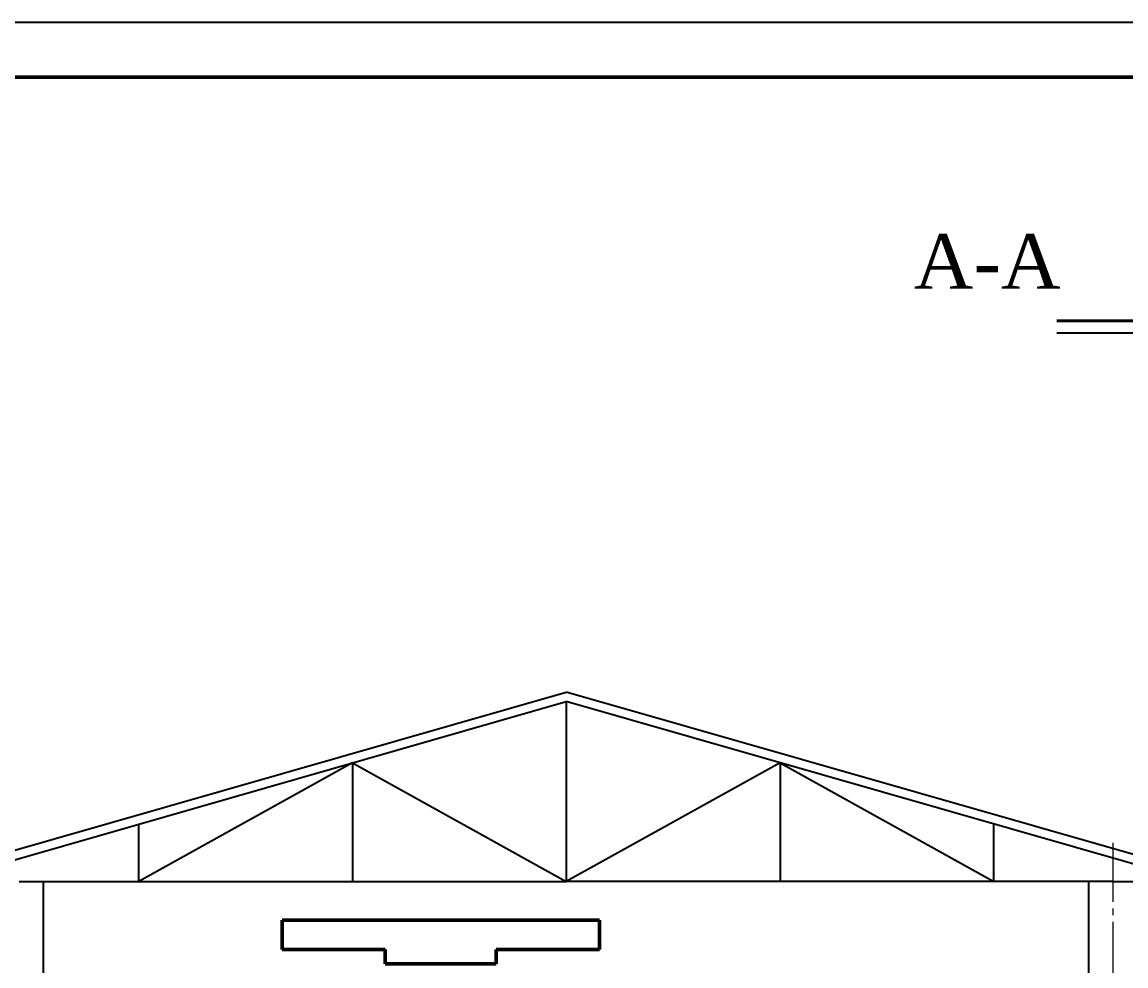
# Model space of a CAD drawing. Header units: millimetres. Extents: x 2139 to 2733, y 1509 to 1929.
# Drawn here: x 2305.4 to 2405.3, y 1843.2 to 1928.6 of the extents above; entities that cross this region are included whole.
import ezdxf

# ---------------------------------------------------------------- set-up
doc = ezdxf.new("R2010")
doc.units = ezdxf.units.MM
doc.linetypes.add('JIS_08_11', pattern=[12.8, 11, -0.6, 0.6, -0.6])
doc.layers.add('中心线', color=7, linetype='JIS_08_11', lineweight=9)
doc.layers.add('设备', color=7, linetype='Continuous', lineweight=50)
doc.layers.add('厂房', color=7, linetype='Continuous')
doc.layers.add('标注', color=7, linetype='Continuous')
doc.styles.get("Standard").update_dxf_attribs({"font": 'arial.ttf'})

# ---------------------------------------------------------------- blocks, each defined once
blk = doc.blocks.new('*U21')
at = {"layer": '中心线', "color": 0, "transparency": 16777216}
blk.add_line((0, -53.867), (0, 53.867), dxfattribs=at)

msp = doc.modelspace()

# ---------------------------------------------------------------- linework, layer by layer
msp.add_line((2139.034, 1928.641), (2733.034, 1928.641))
at = {"lineweight": 50}
msp.add_line((2164.034, 1923.641), (2728.034, 1923.641), dxfattribs=at)
at = {"layer": '厂房', "color": 18, "lineweight": -3, "true_color": 0x000000}
for p, q in [((2297.829, 1851.708), (2354.66, 1868.004)), ((2411.491, 1851.708), (2354.66, 1868.004)), ((2297.829, 1850.849), (2354.66, 1867.145)), ((2406.559, 1852.264), (2354.66, 1867.145)), ((2354.66, 1867.145), (2354.66, 1850.849)), ((2335.32, 1861.6), (2315.979, 1850.849)), ((2335.32, 1861.6), (2335.32, 1850.849)), ((2335.32, 1861.6), (2354.66, 1850.849)), ((2374.001, 1861.6), (2354.66, 1850.849)), ((2374.001, 1861.6), (2374.001, 1850.849)), ((2374.001, 1861.6), (2393.341, 1850.849)), ((2315.979, 1850.849), (2315.979, 1856.054)), ((2393.341, 1850.849), (2393.341, 1856.054)), ((2305.16, 1850.849), (2354.66, 1850.849)), ((2307.36, 1813.999), (2307.36, 1850.849)), ((2404.16, 1850.849), (2354.66, 1850.849)), ((2401.96, 1750.896), (2401.96, 1850.849)), ((2404.16, 1850.849), (2411.491, 1850.849)), ((2404.16, 1850.849), (2406.36, 1850.849))]:
    msp.add_line(p, q, dxfattribs=at)
at = {"layer": '标注', "color": 18, "lineweight": 40, "true_color": 0x000000}
msp.add_line((2399.05, 1901.614), (2439.2, 1901.614), dxfattribs=at)
at = {"layer": '标注', "color": 18, "lineweight": -3, "true_color": 0x000000}
msp.add_line((2399.05, 1900.514), (2439.2, 1900.514), dxfattribs=at)
at = {"layer": '设备', "color": 18, "lineweight": 50, "true_color": 0x000000}
for p, q in [((2328.95, 1844.709), (2328.95, 1847.358)), ((2328.95, 1847.358), (2343.303, 1847.358)), ((2357.656, 1847.358), (2343.303, 1847.358)), ((2357.656, 1844.709), (2357.656, 1847.358)), ((2338.283, 1844.709), (2328.95, 1844.709)), ((2338.283, 1843.418), (2338.283, 1844.709)), ((2348.324, 1843.418), (2348.324, 1844.709)), ((2348.324, 1844.709), (2357.656, 1844.709)), ((2343.562, 1843.418), (2338.283, 1843.418)), ((2343.045, 1843.418), (2348.324, 1843.418))]:
    msp.add_line(p, q, dxfattribs=at)

# ---------------------------------------------------------------- block references
at = {"layer": '中心线'}
msp.add_blockref('*U21', (2404.16, 1800.482), dxfattribs=at)

# ---------------------------------------------------------------- texts
at = {"layer": '标注', "color": 18, "lineweight": -3, "true_color": 0x000000, "insert": (2386.104, 1909.452), "char_height": 4.95, "width": 11.44239, "attachment_point": 1}
msp.add_mtext('{\\fTimes New Roman|b0|i0|c238|p18;A-A}', dxfattribs=at)

doc.saveas('drawing.dxf')
